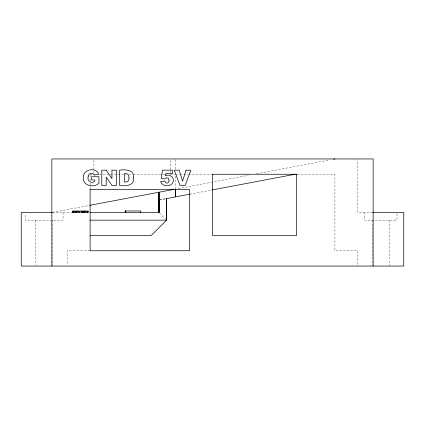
<?xml version="1.0" encoding="UTF-8"?>
<svg xmlns="http://www.w3.org/2000/svg" width="425" height="425" viewBox="0 0 425 425"><rect width="100%" height="100%" fill="white"/><g stroke="black" fill="none" stroke-linecap="round" stroke-linejoin="round"><path stroke-width="0.32" stroke-dasharray="2.12 1.59" d="M52.498 212.378L89.5 205.376M178.011 188.631L248.317 175.328M256.636 173.756L329.694 159.933M189.98 194.156L211.411 190.097M159.609 199.877L165.968 198.693L158.971 200M90.1 174.25L92.746 174.25M93.925 174.25L95.243 174.25M99.2 174.25L125.827 174.25M128.876 174.25L132.446 174.25M133.083 174.25L166.85 174.25M170.117 174.25L174.787 174.25M175.451 174.25L179.419 174.25M180.041 174.25L188.02 174.25M188.642 174.25L211.836 174.25M297.309 174.25L334.9 174.25L334.9 250.75L357.85 250.75L357.85 266.05M52.333 212.5L89.532 212.5M372.598 212.5L357.85 212.5L357.85 159.609M90.1 250.75L67.15 250.75L67.15 264.775M159.433 212.952L165.702 219.252M396.955 213.775L396.955 220.15L364.645 220.15L364.645 212.5M389.215 220.15L389.215 266.05M372.385 220.15L372.385 266.05M175.408 159.587L175.408 169.447M175.408 176.194L175.408 189.125M170.425 160.225L170.425 172.975M93.925 160.225L93.925 170.425M93.925 171.062L93.925 172.975M90.1 174.887L90.1 180.843M90.1 183.175L90.1 188.913M88.241 212.5L88.241 210.97L72.42 210.97L72.478 212.5M88.129 210.97L88.129 212.5M87.98 210.97L87.98 212.5M87.842 210.97L87.826 212.5M87.784 210.97L87.784 212.5M87.502 210.97L87.502 212.5M87.417 210.97L87.417 212.5M87.199 210.97L87.199 212.5M86.966 210.97L86.966 212.5M86.732 210.97L86.732 212.5M86.36 210.97L86.317 212.5M85.802 210.97L85.802 212.5M85.558 210.97L85.558 212.5M85.266 210.97L85.266 212.5M84.883 210.97L84.883 212.5M84.814 210.97L84.814 212.5M84.766 210.97L84.766 212.5M84.687 210.97L84.66 212.5M84.612 210.97L84.612 212.5M84.517 210.97L84.458 212.5M84.421 210.97L84.421 212.5M84.293 210.97L84.272 212.5M84.012 210.97L84.012 212.5M83.911 210.97L83.911 212.5M83.863 210.97L83.863 212.5M83.799 210.97L83.799 212.5M83.72 210.97L83.72 212.5M83.619 210.97L83.619 212.5M83.348 210.97L83.348 212.5M83.183 210.97L83.183 212.5M83.098 210.97L83.072 212.5M82.673 210.97L82.673 212.5M82.407 210.97L82.407 212.5M82.338 210.97L82.338 212.5M81.908 210.97L81.908 212.5M81.542 210.97L81.542 212.5M81.473 210.97L81.473 212.5M81.409 210.97L81.409 212.5M81.085 210.97L81.085 212.5M80.383 212.5L80.383 210.97L80.288 212.5M79.517 210.97L79.517 212.5M79.231 210.97L79.231 212.5M79.177 210.97L79.177 212.5M78.705 210.97L78.705 212.5M78.088 210.97L78.088 212.5M77.632 210.97L77.632 212.5M77.456 210.97L77.456 212.5M77.068 210.97L77.068 212.5M76.936 210.97L76.936 212.5M76.835 210.97L76.835 212.5M76.782 210.97L76.782 212.5M76.58 210.97L76.58 212.5M76.484 210.97L76.484 212.5M76.367 210.97L76.367 212.5M76.24 210.97L76.24 212.5M76.155 210.97L76.118 212.5M76.038 210.97L76.038 212.5M76.001 210.97L76.001 212.5M75.836 210.97L75.772 212.5M75.337 210.97L75.337 212.5M75.252 210.97L75.252 212.5M74.885 210.97L74.885 212.5M74.502 210.97L74.502 212.5M74.317 210.97L74.317 212.5M73.87 210.97L73.87 212.5M73.684 210.97L73.684 212.5M73.552 210.97L73.552 212.5M73.35 210.97L73.35 212.5M73.1 210.97L73.1 212.5M72.941 210.97L72.935 212.5M72.787 210.97L72.787 212.5M72.547 210.97L72.547 212.5M63.07 212.5L63.07 220.15L25.33 220.15L25.33 213.775M52.615 220.15L52.615 265.397M35.785 220.15L35.785 265.397M78.253 212.5L78.253 210.97L78.221 212.5M72.68 212.5L72.68 210.97L72.654 212.5"/><path stroke-width="0.64" d="M189.98 194.156L166.6 198.576L166.6 220.15L151.3 235.45L90.1 235.45M158.95 192.238L158.987 212.5L158.992 192.227L158.95 212.5L90.1 212.5M89.675 205.344L174.144 189.364M333.593 159.194L334.9 158.95M212.059 189.975L295.184 174.25M212.463 174.25L297.165 174.25M90.1 189.55L189.55 189.55L189.55 250.75L90.1 250.75L90.1 189.417M159.019 200L158.987 212.5M52.333 212.5L21.25 212.5L21.25 266.05L403.75 266.05L403.75 212.5L372.72 212.5M90.1 220.15L166.6 220.15L166.6 198.565M373.15 266.05L373.15 158.95L51.85 158.95L51.85 266.05M296.65 174.25L296.65 235.45L212.5 235.45L212.5 174.25M140.718 212.5L140.718 210.97L125.157 210.97L125.157 212.5M125.566 210.97L125.566 212.5M125.418 210.97L125.418 212.5M125.338 210.97L125.338 212.5M175.408 189.125L175.403 196.908L175.408 189.141M88.145 176.673C86.79 180.795 91.364 184.259 94.791 181.363L94.791 179.924L91.63 179.924L91.63 176.742L98.935 176.742L98.935 183.26C93.357 188.509 81.648 185.401 83.417 176.603C83.528 168.959 96.592 167.025 98.722 174.234L94.164 175.047C93.006 171.812 87.869 173.4 88.145 176.673M128.94 177.857C129.556 180.774 127.059 182.686 124.334 181.99L124.334 173.628C127.048 172.948 129.498 175.031 128.94 177.857M133.689 177.762C134.608 185.975 125.322 186.278 119.606 185.465L119.606 170.165C125.439 169.293 134.401 169.66 133.689 177.762M169.054 180.455L168.906 181.624L167.817 182.968C166.451 183.568 165.001 182.437 164.911 181.029L160.607 181.496C161.803 186.671 170.074 187.25 172.593 182.92C175.578 178.373 169.841 173.081 165.399 175.854L165.766 173.554L172.598 173.554L172.598 170.165L162.509 170.165L161.16 178.388L164.783 178.909C165.638 177.793 167.407 177.39 168.47 178.452L169.054 180.455M186.012 170.165L182.612 181.172L179.169 170.165L174.229 170.165L180.009 185.465L185.13 185.465L190.814 170.165L186.012 170.165M106.186 170.165L101.772 170.165L101.772 185.465L106.218 185.465L106.218 177.066L111.945 185.465L116.402 185.465L116.402 170.165L111.945 170.165L111.945 178.627L106.186 170.165"/></g></svg>
